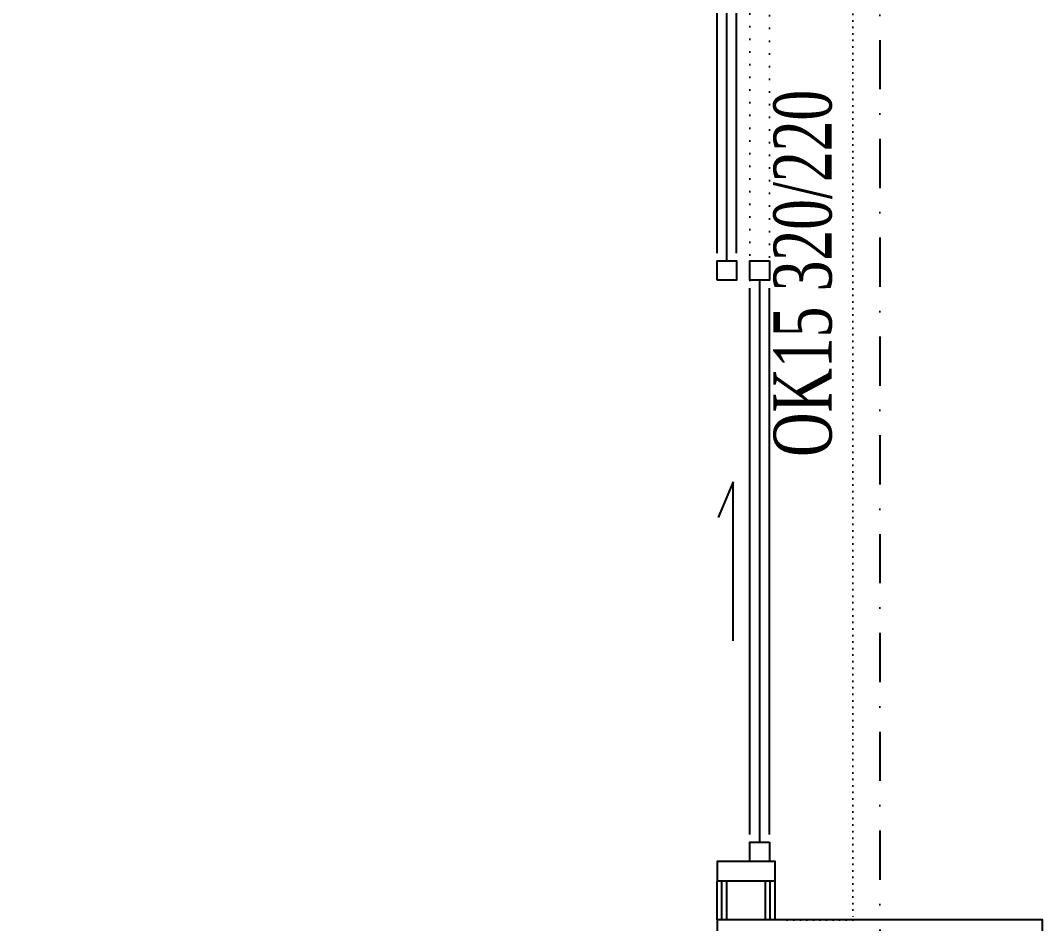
# Model space of a CAD drawing. Header units: inches. Extents: x -772 to 6765, y -813 to 4093.
# Drawn here: x 628.2 to 892, y 41 to 274.1 of the extents above; entities that cross this region are included whole.
import ezdxf
from ezdxf.enums import TextEntityAlignment as Align

# ---------------------------------------------------------------- set-up
doc = ezdxf.new("R2010")
doc.units = ezdxf.units.IN
doc.header["$MEASUREMENT"] = 0
doc.set_wipeout_variables(frame=1)
doc.linetypes.add('DASHDOT', pattern=[25.4, 12.7, -6.35, 0, -6.35])
doc.linetypes.add('DOT2', pattern=[3.175, 0, -3.175])
for name, color, linetype in [('FHM_BEYAZ ALÇIPAN', 7, 'Continuous'), ('FHM_WAL_Siva', 30, 'Continuous'), ('H_GAP_Cam', 153, 'Continuous'), ('H_GAP_Kapi_', 120, 'Continuous'), ('H_GAP_KapiIzdusum', 8, 'DOT2'), ('H_GAP_PozKapi', 9, 'Continuous'), ('H_GAP_WipeoutKapi', 255, 'DOT2'), ('H_STR_Aks', 250, 'DASHDOT')]:
    doc.layers.add(name, color=color, linetype=linetype)
doc.styles.add('HG_POZ', font='times.ttf')

# ---------------------------------------------------------------- blocks, each defined once
blk = doc.blocks.new('*U44')
at = {"layer": 'H_GAP_PozKapi', "color": 132, "style": 'HG_POZ', "width": 0.7}
blk.add_attdef('KAPIPOZ', text='', height=15, dxfattribs=at).set_placement((156.79, -22.06), align=Align.MIDDLE)
at = {"ltscale": 50}
blk.add_wipeout([(0, 3.5), (320, 3.5), (320, -18.5), (0, -18.5)], dxfattribs=at).dxf.layer = 'H_GAP_WipeoutKapi'
for points in [[(0, -15), (5, -15), (5, 0), (0, 0)], [(155, 0), (160, 0), (160, -5), (155, -5)], [(310, 0), (315, 0), (315, -5), (310, -5)], [(315, -15), (320, -15), (320, 0), (315, 0)], [(10, -13.5), (5, -13.5), (5, -8.5), (10, -8.5)], [(160, -13.5), (155, -13.5), (155, -8.5), (160, -8.5)]]:
    blk.add_lwpolyline(points, close=True)
at = {"layer": 'H_GAP_Cam'}
for p, q in [((162, 0), (308, 0)), ((103, -4.16), (93.83, -0.33)), ((160, -2.5), (310, -2.5)), ((62, -4.16), (103, -4.16)), ((162, -5), (308, -5)), ((12, -8.5), (153, -8.5)), ((10, -11), (155, -11)), ((12, -13.5), (153, -13.5))]:
    blk.add_line(p, q, dxfattribs=at)
at = {"layer": 'H_GAP_Kapi_', "linetype": 'DOT2', "ltscale": 0.5}
blk.add_lwpolyline([(330, -15), (330, -35), (-10, -35), (-10, -15)], dxfattribs=at)
at = {"layer": 'H_GAP_KapiIzdusum', "linetype": 'DOT2'}
blk.add_lwpolyline([(155, -8.5), (315, -8.5), (315, -13.5), (155, -13.5)], dxfattribs=at)

msp = doc.modelspace()

# ---------------------------------------------------------------- linework, layer by layer
at = {"layer": 'FHM_BEYAZ ALÇIPAN'}
for points in [[(808, 42), (808, 808)], [(809.25, 42), (809.25, 808)], [(810.5, 42), (810.5, 808)], [(820.5, 42), (820.5, 808)], [(821.75, 42), (821.75, 808)], [(823, 42), (823, 808)]]:
    msp.add_lwpolyline(points, dxfattribs=at)
at = {"layer": 'FHM_WAL_Siva'}
msp.add_lwpolyline([(892, -40), (892, 42), (808, 42), (808, -18), (42, -18), (42, 42), (-40, 42)], dxfattribs=at)
at = {"layer": 'H_STR_Aks'}
msp.add_line((850, 4043.005), (850, -712.77), dxfattribs=at)

# ---------------------------------------------------------------- next in the draw order: block references
at = {"layer": 'H_GAP_Kapi_'}
ref = msp.add_blockref('*U44', (808, 52), dxfattribs=dict(at, rotation=90))
ref.add_attrib('KAPIPOZ', 'OK15 320/220', dxfattribs={"layer": 'H_GAP_PozKapi', "color": 132, "height": 15, "rotation": 90, "style": 'HG_POZ', "width": 0.7}).set_placement((830.058, 208.787), align=Align.MIDDLE)

doc.saveas('drawing.dxf')
